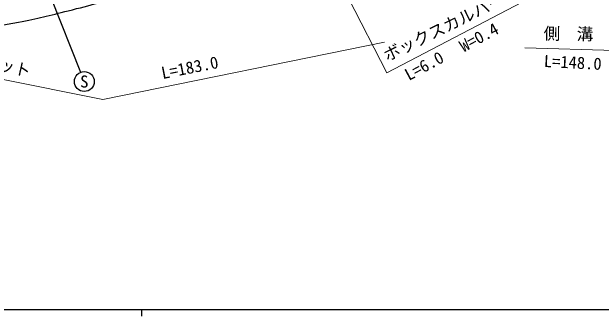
# Model space of a CAD drawing. Units: millimetres, scale not verified. Extents: x 40000 to 680000, y 20000 to 380000.
# Drawn here: x 148404 to 237416, y 204000 to 249992 of the extents above; entities that cross this region are included whole.
import ezdxf
from ezdxf.enums import TextEntityAlignment as Align

# ---------------------------------------------------------------- set-up
doc = ezdxf.new("R2010")
doc.units = ezdxf.units.MM
doc.header["$LTSCALE"] = 1000
for name, color, linetype, lineweight in [('M-BGD', 7, 'Continuous', 25), ('M-STR-HTXT', 7, 'Continuous', 13), ('M-STR-STRC', 7, 'Continuous', 25), ('M-TTL-BAND', 7, 'Continuous', 25)]:
    doc.layers.add(name, color=color, linetype=linetype, lineweight=lineweight)
doc.styles.add('ＭＳ ゴシック', font='')
doc.styles.get('ＭＳ ゴシック').set_extended_font_data('MS Gothic')

msp = doc.modelspace()

# ---------------------------------------------------------------- linework, layer by layer
at = {"layer": 'M-BGD'}
msp.add_open_spline([(84837, 260220), (88328, 260130), (89308, 260076), (92165, 259851), (96198, 259534), (98490, 259418), (102439, 258541), (106344, 257674), (108394, 256672), (112182, 255389), (115027, 254426), (116594, 253808), (119428, 252810), (122990, 251555), (124911, 250607), (128556, 249617), (131189, 248903), (132691, 248567), (135392, 248185), (138333, 247768), (139997, 247382), (142965, 247489), (145517, 247581), (146923, 247962), (149433, 248430), (152384, 248981), (154008, 249435), (156924, 250150), (160453, 251015), (162401, 251615), (165930, 252483), (168318, 253070), (169671, 253336), (172070, 253875), (175761, 254702), (177873, 254981), (181526, 255962), (184388, 256731), (185974, 257236), (188772, 258214), (191190, 259059), (192517, 259611), (194883, 260595), (197813, 261814), (199431, 262553), (202321, 263863), (205038, 265094), (206651, 265613), (209239, 267097), (211205, 268224), (212183, 269055), (214083, 270290), (217659, 272614), (219871, 273604), (223307, 276130), (224594, 277075), (225048, 277392), (226553, 278614)], degree=3, knots=[0, 0, 0, 0, 1, 1, 1, 2, 2, 2, 3, 3, 3, 4, 4, 4, 5, 5, 5, 6, 6, 6, 7, 7, 7, 8, 8, 8, 9, 9, 9, 10, 10, 10, 11, 11, 11, 12, 12, 12, 13, 13, 13, 14, 14, 14, 15, 15, 15, 16, 16, 16, 17, 17, 17, 18, 18, 18, 19, 19, 19, 19], dxfattribs=at)
at = {"layer": 'M-STR-HTXT'}
for p, q in [((189026, 272058), (205018, 240756)), ((205018, 240756), (236825, 257410)), ((97046, 249881), (162138, 236736)), ((162138, 236736), (204690, 245394)), ((225866, 244553), (245448, 243934))]:
    msp.add_line(p, q, dxfattribs=at)
at = {"layer": 'M-STR-STRC'}
msp.add_line((150540, 261536), (158802, 240851), dxfattribs=at)
msp.add_circle((159358, 239453), 1500, dxfattribs=at)
at = {"layer": 'M-TTL-BAND'}
for p, q in [((40000, 205000), (579000, 205000)), ((168000, 205000), (168000, 204000))]:
    msp.add_line(p, q, dxfattribs=at)

# ---------------------------------------------------------------- texts
at = {"layer": 'M-STR-HTXT', "style": 'ＭＳ ゴシック'}
for s, rotation, p in [('ボックスカルバート', 26.148, (205354, 241960)), ('W=0.4', 28.479, (216918, 243358)), ('側\u3000溝', 359.083, (228698, 245269)), ('ロックネット', 347.115, (136317, 242889)), ('L=6.0', 28.479, (208629, 239040)), ('L=183.0', 11.218, (171288, 239283)), ('L=148.0', 356.981, (228689, 241111))]:
    msp.add_text(s, height=1833, rotation=rotation, dxfattribs=at).set_placement(p, align=Align.BOTTOM_LEFT)
at = {"layer": 'M-STR-STRC', "style": 'ＭＳ ゴシック'}
msp.add_text('S', height=1833, dxfattribs=at).set_placement((159358, 239453), align=Align.MIDDLE_CENTER)

doc.saveas('drawing.dxf')
